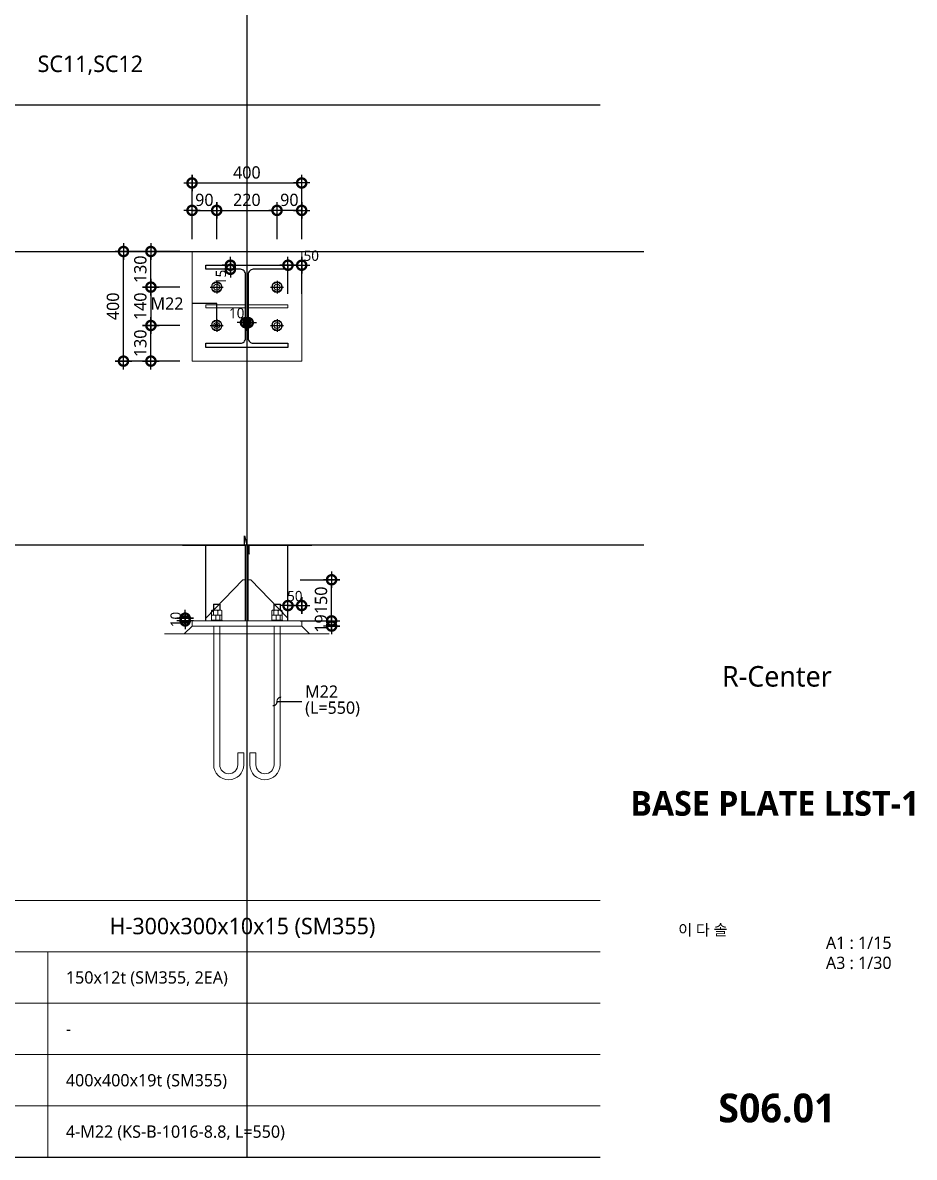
# Model space of a CAD drawing. Extents: x 697 to 24790, y 315 to 8595.
# Drawn here: x 8897 to 12149, y 315 to 4455 of the extents above; entities that cross this region are included whole.
import ezdxf
from ezdxf.enums import TextEntityAlignment as Align
from ezdxf.lldxf.tags import DXFTag

# ---------------------------------------------------------------- set-up
doc = ezdxf.new("R2010")
doc.units = 0
doc.header["$LTSCALE"] = 30
doc.layers.get('DEFPOINTS').update_dxf_attribs({"color": 137})
for name, color, linetype, lineweight in [('Anchor Bolt', 4, 'Continuous', 0), ('Anchor Bolt(Hidden)', 8, 'DASHED0', 0), ('BasePlate', 2, 'Continuous', 0), ('Concrete', 8, 'Continuous', 0), ('Pedestal', 7, 'Continuous', 0), ('Plate', 3, 'Continuous', 0), ('Table(Etc)', 8, 'Continuous', 0), ('Table(Sub)', 7, 'Continuous', 0)]:
    doc.layers.add(name, color=color, linetype=linetype, lineweight=lineweight)
for name, color, linetype in [('Anchor Bolt-Center', 16, 'DASHDOTDOT0'), ('DIM', 7, 'Continuous'), ('DIM-INT', 7, 'Continuous'), ('SHT', 5, 'Continuous'), ('STEEL', 4, 'Continuous'), ('SYM', 6, 'Continuous'), ('SYM-LEAD', 6, 'Continuous'), ('TABLE', 7, 'Continuous'), ('TEXT', 3, 'Continuous'), ('TXT', 3, 'Continuous')]:
    doc.layers.add(name, color=color, linetype=linetype)
doc.styles.add('S1', font='malgun.ttf')
doc.styles.add('맑은고딕', font='malgun.ttf')
doc.styles.add('맑은고딕B', font='malgunbd.ttf')
doc.styles.add('스타일1', font='malgun.ttf')
doc.styles.add('스타일2', font='malgunbd.ttf')
tags = doc.linetypes.add('DASHDOTDOT0', pattern=[1, 0.3, -0.23, 0, -0.24, 0, -0.23]).pattern_tags.tags
tags[14:15] = [DXFTag(74, 4), DXFTag(75, 0), DXFTag(340, '0'), DXFTag(46, 0.0), DXFTag(50, 0.0), DXFTag(44, 0.0), DXFTag(45, 0.0)]
tags[12:13] = [DXFTag(74, 4), DXFTag(75, 0), DXFTag(340, '0'), DXFTag(46, 0.0), DXFTag(50, 0.0), DXFTag(44, 0.0), DXFTag(45, 0.0)]
tags[10:11] = [DXFTag(74, 4), DXFTag(75, 0), DXFTag(340, '0'), DXFTag(46, 0.0), DXFTag(50, 0.0), DXFTag(44, 0.0), DXFTag(45, 0.0)]
tags[8:9] = [DXFTag(74, 4), DXFTag(75, 0), DXFTag(340, '0'), DXFTag(46, 0.0), DXFTag(50, 0.0), DXFTag(44, 0.0), DXFTag(45, 0.0)]
tags[6:7] = [DXFTag(74, 4), DXFTag(75, 0), DXFTag(340, '0'), DXFTag(46, 0.0), DXFTag(50, 0.0), DXFTag(44, 0.0), DXFTag(45, 0.0)]
tags[4:5] = [DXFTag(74, 4), DXFTag(75, 0), DXFTag(340, '0'), DXFTag(46, 0.0), DXFTag(50, 0.0), DXFTag(44, 0.0), DXFTag(45, 0.0)]
tags = doc.linetypes.add('DASHED0', pattern=[1, 0.5, -0.5]).pattern_tags.tags
tags[6:7] = [DXFTag(74, 4), DXFTag(75, 0), DXFTag(340, '0'), DXFTag(46, 0.0), DXFTag(50, 0.0), DXFTag(44, 0.0), DXFTag(45, 0.0)]
tags[4:5] = [DXFTag(74, 4), DXFTag(75, 0), DXFTag(340, '0'), DXFTag(46, 0.0), DXFTag(50, 0.0), DXFTag(44, 0.0), DXFTag(45, 0.0)]
doc.dimstyles.new('CJA', dxfattribs={"dimscale": 200, "dimtxt": 3, "dimasz": 1, "dimexe": 2, "dimexo": 3, "dimgap": 1, "dimtad": 1, "dimdec": 0, "dimzin": 1, "dimdsep": 46, "dimlunit": 6, "dimtxsty": '스타일1', "dimblk": 'GAUN-DOT', "dimcen": -2, "dimdle": 2, "dimclrd": 256, "dimclre": 256, "dimclrt": 3, "dimadec": 0, "dimazin": 0, "dimtfac": 1, "dimtdec": 0, "dimtix": 1, "dimtmove": 2, "dimatfit": 3, "dimldrblk": 'DOTSMALL', "dimfxl": 1, "dimtolj": 1, "dimtzin": 1, "dimarcsym": 0})

# ---------------------------------------------------------------- blocks, each defined once
blk = doc.blocks.new('ANCHOR_BOLT-PLAN-M22')
at = {"color": 7, "true_color": 0xffffff}
for p, q in [((-18.2, -3.2), (-16, 2.8)), ((-11.9, 14.2), (-13.1, 11)), ((-11.9, 14.2), (-5.6, 15.3)), ((6.3, 17.4), (3, 16.8)), ((6.3, 17.4), (10.5, 12.5)), ((18.2, 3.2), (16, 5.8)), ((18.2, 3.2), (16, -2.8)), ((-18.2, -3.2), (-16, -5.8)), ((-6.3, -17.4), (-10.5, -12.5)), ((-6.3, -17.4), (-3, -16.8)), ((11.9, -14.2), (5.6, -15.3)), ((11.9, -14.2), (13.1, -11))]:
    blk.add_line(p, q, dxfattribs=at)
blk.add_lwpolyline([(0, 18.5), (-16, 9.2), (-16, -9.2), (0, -18.5), (16, -9.2), (16, 9.2), (0, 18.5)])
at = {"color": 8, "true_color": 0x808080}
blk.add_circle((0, 0), 19.5, dxfattribs=at)
blk.add_circle((0, 0), 11)
at = {"layer": 'Anchor Bolt-Center'}
for p, q in [((-23.4, 0), (23.4, 0)), ((0, 23.4), (0, -23.4))]:
    blk.add_line(p, q, dxfattribs=at)
blk = doc.blocks.new('Arrow_Circle')
blk.add_circle((0, 0), 1)
blk = doc.blocks.new('ANCHOR_BOLT-SECT-M22')
for p, q in [((-12.1, 59.9), (-11, 61)), ((-12.1, 39), (-12.1, 59.9)), ((-12.1, 59.9), (12.1, 59.9)), ((-11, 61), (11, 61)), ((-11, 39), (-11, 61)), ((11, 61), (12.1, 59.9)), ((11, 39), (11, 61)), ((12.1, 59.9), (12.1, 39)), ((-19.5, 0), (-19.5, 3)), ((-19.5, 3), (19.5, 3)), ((19.5, 0), (-19.5, 0)), ((-18.5, 21), (-18.5, 37.2)), ((-18.5, 21), (18.5, 21)), ((-18.5, 3), (-18.5, 19.2)), ((-18.5, 3), (18.5, 3)), ((-14.8, 39), (11.1, 39)), ((-11.1, 21), (-11.1, 37.2)), ((-11.1, 21), (14.8, 21)), ((-3.7, 3), (-3.7, 19.2)), ((3.7, 21), (3.7, 37.2)), ((11.1, 3), (11.1, 19.2)), ((18.5, 21), (18.5, 37.2)), ((18.5, 3), (18.5, 19.2)), ((19.5, 3), (19.5, 0))]:
    blk.add_line(p, q)
for centre, radius, start, end in [((-14.8, 34.3), 4.7, 38.1154, 141.8846), ((-11.1, 4.9), 16.1, 62.6574, 117.3426), ((-3.7, 22.9), 16.1, 62.6574, 117.3426), ((3.7, 4.9), 16.1, 62.6574, 117.3426), ((11.1, 22.9), 16.1, 62.6574, 117.3426), ((14.8, 16.3), 4.7, 38.1154, 141.8846)]:
    blk.add_arc(centre, radius, start, end)
blk = doc.blocks.new('ANCHOR_BOLT-HOOK-M22')
for p, q in [((77, 0), (77, 44)), ((77, 44), (99, 44)), ((99, 44), (99, 0))]:
    blk.add_line(p, q)
for radius in [55, 33]:
    blk.add_arc((44, 0), radius, 180, 0)
blk = doc.blocks.new('Arrow_Tilde')
for centre, start, end in [((-0.25, 0.1875), 216.869898, 323.130102), ((0.25, -0.1875), 36.869898, 143.130102)]:
    blk.add_arc(centre, 0.3125, start, end)
blk = doc.blocks.new('GAUN-DOT')
at = {"linetype": 'ByBlock'}
for p, q in [((2, 0), (-2, 0)), ((0, -2), (0, 2))]:
    blk.add_line(p, q, dxfattribs=at)
at = {"const_width": 2.25}
blk.add_lwpolyline([(0, 0.28125, 1), (0, -0.28125, 1)], format="xyb", close=True, dxfattribs=at)
blk = doc.blocks.new('*D91')
at = {"layer": 'DEFPOINTS', "color": 0, "transparency": 16777216}
for p in [(9914.4, 3570.1), (9864.4, 3420.1), (9914.4, 3420.1)]:
    blk.add_point(p, dxfattribs=at)
at = {"layer": 'DIM-INT', "lineweight": -2, "transparency": 16777216}
for p, q in [((9849.4, 3570.1), (9834.4, 3570.1)), ((9864.4, 3465.1), (9864.4, 3600.1)), ((9864.4, 3570.1), (9914.4, 3570.1)), ((9914.4, 3465.1), (9914.4, 3600.1)), ((9929.4, 3570.1), (9944.4, 3570.1))]:
    blk.add_line(p, q, dxfattribs=at)
at = {"layer": 'DIM-INT', "lineweight": -2, "transparency": 16777216, "xscale": 15, "yscale": 15, "zscale": 15}
blk.add_blockref('GAUN-DOT', (9864.4, 3570.1), dxfattribs=at)
at = {"layer": 'DIM-INT', "lineweight": -2, "transparency": 16777216, "xscale": 15, "yscale": 15, "zscale": 15, "rotation": 180}
blk.add_blockref('GAUN-DOT', (9914.4, 3570.1), dxfattribs=at)
at = {"layer": 'DIM-INT', "color": 3, "transparency": 16777216, "insert": (9949.4, 3604.5), "char_height": 37.5, "attachment_point": 5, "style": '스타일1'}
blk.add_mtext('\\A1;50', dxfattribs=at)
blk = doc.blocks.new('_DotSmall')
at = {"color": 0, "linetype": 'ByBlock', "const_width": 0.5}
blk.add_lwpolyline([(-0.0625, 0, 1), (0.0625, 0, 1)], format="xyb", close=True, dxfattribs=at)
blk = doc.blocks.new('*D92')
at = {"layer": 'DEFPOINTS', "color": 0, "transparency": 16777216}
for p in [(9824.4, 3770.1), (9604.4, 3620.1), (9824.4, 3620.1)]:
    blk.add_point(p, dxfattribs=at)
at = {"layer": 'DIM', "lineweight": -2, "transparency": 16777216}
for p, q in [((9604.4, 3665.1), (9604.4, 3800.1)), ((9619.4, 3770.1), (9809.4, 3770.1)), ((9824.4, 3665.1), (9824.4, 3800.1))]:
    blk.add_line(p, q, dxfattribs=at)
at = {"layer": 'DIM', "lineweight": -2, "transparency": 16777216, "xscale": 15, "yscale": 15, "zscale": 15, "rotation": 180}
blk.add_blockref('GAUN-DOT', (9604.4, 3770.1), dxfattribs=at)
at = {"layer": 'DIM', "lineweight": -2, "transparency": 16777216, "xscale": 15, "yscale": 15, "zscale": 15}
blk.add_blockref('GAUN-DOT', (9824.4, 3770.1), dxfattribs=at)
at = {"layer": 'DIM', "color": 3, "transparency": 16777216, "insert": (9714.4, 3808.3), "char_height": 45, "attachment_point": 5, "style": '스타일1'}
blk.add_mtext('\\A1;220', dxfattribs=at)
blk = doc.blocks.new('*D93')
at = {"layer": 'DEFPOINTS', "color": 0, "transparency": 16777216}
for p in [(9914.4, 3870.1), (9514.4, 3620.1), (9914.4, 3620.1)]:
    blk.add_point(p, dxfattribs=at)
at = {"layer": 'DIM', "lineweight": -2, "transparency": 16777216}
for p, q in [((9514.4, 3665.1), (9514.4, 3900.1)), ((9914.4, 3665.1), (9914.4, 3900.1)), ((9529.4, 3870.1), (9899.4, 3870.1))]:
    blk.add_line(p, q, dxfattribs=at)
at = {"layer": 'DIM', "lineweight": -2, "transparency": 16777216, "xscale": 15, "yscale": 15, "zscale": 15, "rotation": 180}
blk.add_blockref('GAUN-DOT', (9514.4, 3870.1), dxfattribs=at)
at = {"layer": 'DIM', "lineweight": -2, "transparency": 16777216, "xscale": 15, "yscale": 15, "zscale": 15}
blk.add_blockref('GAUN-DOT', (9914.4, 3870.1), dxfattribs=at)
at = {"layer": 'DIM', "color": 3, "transparency": 16777216, "insert": (9714.4, 3908.3), "char_height": 45, "attachment_point": 5, "style": '스타일1'}
blk.add_mtext('\\A1;400', dxfattribs=at)
blk = doc.blocks.new('*D94')
at = {"layer": 'DEFPOINTS', "color": 0, "transparency": 16777216}
for p in [(9364.4, 3620.1), (9514.4, 3620.1), (9514.4, 3490.1)]:
    blk.add_point(p, dxfattribs=at)
at = {"layer": 'DIM', "lineweight": -2, "transparency": 16777216}
for p, q in [((9469.4, 3620.1), (9334.4, 3620.1)), ((9364.4, 3505.1), (9364.4, 3605.1)), ((9469.4, 3490.1), (9334.4, 3490.1))]:
    blk.add_line(p, q, dxfattribs=at)
at = {"layer": 'DIM', "lineweight": -2, "transparency": 16777216, "xscale": 15, "yscale": 15, "zscale": 15}
for p, rotation in [((9364.4, 3620.1), 90), ((9364.4, 3490.1), 270)]:
    blk.add_blockref('GAUN-DOT', p, dxfattribs=dict(at, rotation=rotation))
at = {"layer": 'DIM', "color": 3, "transparency": 16777216, "insert": (9326, 3555.1), "char_height": 45, "attachment_point": 5, "rotation": 90, "style": '스타일1'}
blk.add_mtext('\\A1;130', dxfattribs=at)
blk = doc.blocks.new('*D95')
at = {"layer": 'DEFPOINTS', "color": 0, "transparency": 16777216}
for p in [(9264.4, 3620.1), (9514.4, 3620.1), (9514.4, 3220.1)]:
    blk.add_point(p, dxfattribs=at)
at = {"layer": 'DIM', "lineweight": -2, "transparency": 16777216}
for p, q in [((9469.4, 3620.1), (9234.4, 3620.1)), ((9264.4, 3235.1), (9264.4, 3605.1)), ((9469.4, 3220.1), (9234.4, 3220.1))]:
    blk.add_line(p, q, dxfattribs=at)
at = {"layer": 'DIM', "lineweight": -2, "transparency": 16777216, "xscale": 15, "yscale": 15, "zscale": 15}
for p, rotation in [((9264.4, 3620.1), 90), ((9264.4, 3220.1), 270)]:
    blk.add_blockref('GAUN-DOT', p, dxfattribs=dict(at, rotation=rotation))
at = {"layer": 'DIM', "color": 3, "transparency": 16777216, "insert": (9226.1, 3420.1), "char_height": 45, "attachment_point": 5, "rotation": 90, "style": '스타일1'}
blk.add_mtext('\\A1;400', dxfattribs=at)
blk = doc.blocks.new('*D96')
at = {"layer": 'DEFPOINTS', "color": 0, "transparency": 16777216}
for p in [(9709.4, 3420.1), (9719.4, 3420.1), (9719.4, 3360.6)]:
    blk.add_point(p, dxfattribs=at)
at = {"layer": 'DIM-INT', "lineweight": -2, "transparency": 16777216}
for p, q in [((9694.4, 3360.6), (9679.4, 3360.6)), ((9709.4, 3375.1), (9709.4, 3330.6)), ((9709.4, 3360.6), (9719.4, 3360.6)), ((9719.4, 3375.1), (9719.4, 3330.6)), ((9734.4, 3360.6), (9749.4, 3360.6))]:
    blk.add_line(p, q, dxfattribs=at)
at = {"layer": 'DIM-INT', "lineweight": -2, "transparency": 16777216, "xscale": 15, "yscale": 15, "zscale": 15}
blk.add_blockref('GAUN-DOT', (9709.4, 3360.6), dxfattribs=at)
at = {"layer": 'DIM-INT', "lineweight": -2, "transparency": 16777216, "xscale": 15, "yscale": 15, "zscale": 15, "rotation": 180}
blk.add_blockref('GAUN-DOT', (9719.4, 3360.6), dxfattribs=at)
at = {"layer": 'DIM-INT', "color": 3, "transparency": 16777216, "insert": (9677.4, 3395.1), "char_height": 37.5, "attachment_point": 5, "style": '스타일1'}
blk.add_mtext('\\A1;10', dxfattribs=at)
blk = doc.blocks.new('*D97')
at = {"layer": 'DEFPOINTS', "color": 0, "transparency": 16777216}
for p in [(9714.4, 3570.1), (9654.4, 3555.1), (9714.4, 3555.1)]:
    blk.add_point(p, dxfattribs=at)
at = {"layer": 'DIM-INT', "lineweight": -2, "transparency": 16777216}
for p, q in [((9669.4, 3570.1), (9624.4, 3570.1)), ((9654.4, 3585.1), (9654.4, 3600.1)), ((9654.4, 3570.1), (9654.4, 3555.1)), ((9669.4, 3555.1), (9624.4, 3555.1)), ((9654.4, 3540.1), (9654.4, 3525.1))]:
    blk.add_line(p, q, dxfattribs=at)
at = {"layer": 'DIM-INT', "lineweight": -2, "transparency": 16777216, "xscale": 15, "yscale": 15, "zscale": 15}
for p, rotation in [((9654.4, 3570.1), 270), ((9654.4, 3555.1), 90)]:
    blk.add_blockref('GAUN-DOT', p, dxfattribs=dict(at, rotation=rotation))
at = {"layer": 'DIM-INT', "color": 3, "transparency": 16777216, "insert": (9619.9, 3525.7), "char_height": 37.5, "attachment_point": 5, "rotation": 90, "style": '스타일1'}
blk.add_mtext('\\A1;15', dxfattribs=at)
blk = doc.blocks.new('*D98')
at = {"layer": 'DEFPOINTS', "color": 0, "transparency": 16777216}
for p in [(9864.4, 2422.3), (10023.4, 2422.3), (9864.4, 2272.3)]:
    blk.add_point(p, dxfattribs=at)
at = {"layer": 'DIM', "lineweight": -2, "transparency": 16777216}
for p, q in [((9909.4, 2422.3), (10053.4, 2422.3)), ((10023.4, 2287.3), (10023.4, 2407.3)), ((9909.4, 2272.3), (10053.4, 2272.3))]:
    blk.add_line(p, q, dxfattribs=at)
at = {"layer": 'DIM', "lineweight": -2, "transparency": 16777216, "xscale": 15, "yscale": 15, "zscale": 15}
for p, rotation in [((10023.4, 2422.3), 90), ((10023.4, 2272.3), 270)]:
    blk.add_blockref('GAUN-DOT', p, dxfattribs=dict(at, rotation=rotation))
at = {"layer": 'DIM', "color": 3, "transparency": 16777216, "insert": (9985, 2347.3), "char_height": 45, "attachment_point": 5, "rotation": 90, "style": '스타일1'}
blk.add_mtext('\\A1;150', dxfattribs=at)
blk = doc.blocks.new('*D99')
at = {"layer": 'DEFPOINTS', "color": 0, "transparency": 16777216}
for p in [(9489.4, 2282.3), (9564.4, 2282.3), (9564.4, 2272.3)]:
    blk.add_point(p, dxfattribs=at)
at = {"layer": 'DIM-INT', "lineweight": -2, "transparency": 16777216}
for p, q in [((9519.4, 2282.3), (9459.4, 2282.3)), ((9489.4, 2297.3), (9489.4, 2312.3)), ((9489.4, 2272.3), (9489.4, 2282.3)), ((9519.4, 2272.3), (9459.4, 2272.3)), ((9489.4, 2257.3), (9489.4, 2242.3))]:
    blk.add_line(p, q, dxfattribs=at)
at = {"layer": 'DIM-INT', "lineweight": -2, "transparency": 16777216, "xscale": 15, "yscale": 15, "zscale": 15}
for p, rotation in [((9489.4, 2282.3), 270), ((9489.4, 2272.3), 90)]:
    blk.add_blockref('GAUN-DOT', p, dxfattribs=dict(at, rotation=rotation))
at = {"layer": 'DIM-INT', "color": 3, "transparency": 16777216, "insert": (9454.9, 2277.3), "char_height": 37.5, "attachment_point": 5, "rotation": 90, "style": '스타일1'}
blk.add_mtext('\\A1;10', dxfattribs=at)
blk = doc.blocks.new('*D100')
at = {"layer": 'DEFPOINTS', "color": 0, "transparency": 16777216}
for p in [(9914.4, 2328.3), (9864.4, 2253.3), (9914.4, 2253.3)]:
    blk.add_point(p, dxfattribs=at)
at = {"layer": 'DIM-INT', "lineweight": -2, "transparency": 16777216}
for p, q in [((9849.4, 2328.3), (9834.4, 2328.3)), ((9864.4, 2298.3), (9864.4, 2358.3)), ((9864.4, 2328.3), (9914.4, 2328.3)), ((9914.4, 2298.3), (9914.4, 2358.3)), ((9929.4, 2328.3), (9944.4, 2328.3))]:
    blk.add_line(p, q, dxfattribs=at)
at = {"layer": 'DIM-INT', "lineweight": -2, "transparency": 16777216, "xscale": 15, "yscale": 15, "zscale": 15}
blk.add_blockref('GAUN-DOT', (9864.4, 2328.3), dxfattribs=at)
at = {"layer": 'DIM-INT', "lineweight": -2, "transparency": 16777216, "xscale": 15, "yscale": 15, "zscale": 15, "rotation": 180}
blk.add_blockref('GAUN-DOT', (9914.4, 2328.3), dxfattribs=at)
at = {"layer": 'DIM-INT', "color": 3, "transparency": 16777216, "insert": (9889.4, 2362.6), "char_height": 37.5, "attachment_point": 5, "style": '스타일1'}
blk.add_mtext('\\A1;50', dxfattribs=at)
blk = doc.blocks.new('*D101')
at = {"layer": 'DEFPOINTS', "color": 0, "transparency": 16777216}
for p in [(9963.4, 2272.3), (9963.4, 2253.3), (10023.4, 2272.3)]:
    blk.add_point(p, dxfattribs=at)
at = {"layer": 'DIM', "lineweight": -2, "transparency": 16777216}
for p, q in [((10023.4, 2287.3), (10023.4, 2302.3)), ((10008.4, 2272.3), (10053.4, 2272.3)), ((10008.4, 2253.3), (10053.4, 2253.3)), ((10023.4, 2253.3), (10023.4, 2272.3)), ((10023.4, 2238.3), (10023.4, 2223.3))]:
    blk.add_line(p, q, dxfattribs=at)
at = {"layer": 'DIM', "lineweight": -2, "transparency": 16777216, "xscale": 15, "yscale": 15, "zscale": 15}
for p, rotation in [((10023.4, 2272.3), 270), ((10023.4, 2253.3), 90)]:
    blk.add_blockref('GAUN-DOT', p, dxfattribs=dict(at, rotation=rotation))
at = {"layer": 'DIM', "color": 3, "transparency": 16777216, "insert": (9985, 2262.8), "char_height": 45, "attachment_point": 5, "rotation": 90, "style": '스타일1'}
blk.add_mtext('\\A1;19', dxfattribs=at)
blk = doc.blocks.new('TITLE')
at = {"layer": 'TXT', "color": 4, "style": '스타일2'}
for tag, height, p in [('TITLE1', 6, (776, 116.69)), ('TITLE2', 6, (776, 107.09)), ('TITLE3', 6, (776, 97.38)), ('A0.00', 7, (775.56, 32.33))]:
    blk.add_attdef(tag, text='', height=height, dxfattribs=at).set_placement(p, align=Align.MIDDLE_CENTER)
at = {"layer": 'TXT', "color": 3, "style": '스타일1'}
for tag, p in [('NAME-1', (752.37, 76.33)), ('NAME-2', (752.37, 67.33)), ('NAME-3', (752.37, 58.33)), ('NAME-4', (752.37, 49.33))]:
    blk.add_attdef(tag, text='', height=2.7, dxfattribs=at).set_placement(p, align=Align.MIDDLE_LEFT)
for tag, p in [('SCALE-A1', (796.39, 73.17)), ('SCALE-A3', (796.39, 68.31)), ('DATE', (797.36, 53.01))]:
    blk.add_attdef(tag, text='', height=3, dxfattribs=at).set_placement(p, align=Align.MIDDLE)
blk = doc.blocks.new('*D179')
at = {"layer": 'DEFPOINTS', "color": 0, "transparency": 16777216}
for p in [(9824.4, 3770.1), (9824.4, 3620.1), (9914.4, 3620.1)]:
    blk.add_point(p, dxfattribs=at)
at = {"layer": 'DIM', "lineweight": -2, "transparency": 16777216}
for p, q in [((9809.4, 3770.1), (9794.4, 3770.1)), ((9824.4, 3665.1), (9824.4, 3800.1)), ((9914.4, 3770.1), (9824.4, 3770.1)), ((9914.4, 3665.1), (9914.4, 3800.1)), ((9929.4, 3770.1), (9944.4, 3770.1))]:
    blk.add_line(p, q, dxfattribs=at)
at = {"layer": 'DIM', "lineweight": -2, "transparency": 16777216, "xscale": 15, "yscale": 15, "zscale": 15}
blk.add_blockref('GAUN-DOT', (9824.4, 3770.1), dxfattribs=at)
at = {"layer": 'DIM', "lineweight": -2, "transparency": 16777216, "xscale": 15, "yscale": 15, "zscale": 15, "rotation": 180}
blk.add_blockref('GAUN-DOT', (9914.4, 3770.1), dxfattribs=at)
at = {"layer": 'DIM', "color": 3, "transparency": 16777216, "insert": (9869.4, 3808.3), "char_height": 45, "attachment_point": 5, "style": '스타일1'}
blk.add_mtext('\\A1;90', dxfattribs=at)
blk = doc.blocks.new('*D180')
at = {"layer": 'DEFPOINTS', "color": 0, "transparency": 16777216}
for p in [(9604.4, 3770.1), (9514.4, 3620.1), (9604.4, 3620.1)]:
    blk.add_point(p, dxfattribs=at)
at = {"layer": 'DIM', "lineweight": -2, "transparency": 16777216}
for p, q in [((9499.4, 3770.1), (9484.4, 3770.1)), ((9514.4, 3665.1), (9514.4, 3800.1)), ((9514.4, 3770.1), (9604.4, 3770.1)), ((9604.4, 3665.1), (9604.4, 3800.1)), ((9619.4, 3770.1), (9634.4, 3770.1))]:
    blk.add_line(p, q, dxfattribs=at)
at = {"layer": 'DIM', "lineweight": -2, "transparency": 16777216, "xscale": 15, "yscale": 15, "zscale": 15}
blk.add_blockref('GAUN-DOT', (9514.4, 3770.1), dxfattribs=at)
at = {"layer": 'DIM', "lineweight": -2, "transparency": 16777216, "xscale": 15, "yscale": 15, "zscale": 15, "rotation": 180}
blk.add_blockref('GAUN-DOT', (9604.4, 3770.1), dxfattribs=at)
at = {"layer": 'DIM', "color": 3, "transparency": 16777216, "insert": (9559.4, 3808.3), "char_height": 45, "attachment_point": 5, "style": '스타일1'}
blk.add_mtext('\\A1;90', dxfattribs=at)
blk = doc.blocks.new('*D181')
at = {"layer": 'DEFPOINTS', "color": 0, "transparency": 16777216}
for p in [(9514.4, 3490.1), (9364.4, 3350.1), (9514.4, 3350.1)]:
    blk.add_point(p, dxfattribs=at)
at = {"layer": 'DIM', "lineweight": -2, "transparency": 16777216}
for p, q in [((9469.4, 3490.1), (9334.4, 3490.1)), ((9364.4, 3475.1), (9364.4, 3365.1)), ((9469.4, 3350.1), (9334.4, 3350.1))]:
    blk.add_line(p, q, dxfattribs=at)
at = {"layer": 'DIM', "lineweight": -2, "transparency": 16777216, "xscale": 15, "yscale": 15, "zscale": 15}
for p, rotation in [((9364.4, 3490.1), 90), ((9364.4, 3350.1), 270)]:
    blk.add_blockref('GAUN-DOT', p, dxfattribs=dict(at, rotation=rotation))
at = {"layer": 'DIM', "color": 3, "transparency": 16777216, "insert": (9326, 3420.1), "char_height": 45, "attachment_point": 5, "rotation": 90, "style": '스타일1'}
blk.add_mtext('\\A1;140', dxfattribs=at)
blk = doc.blocks.new('*D182')
at = {"layer": 'DEFPOINTS', "color": 0, "transparency": 16777216}
for p in [(9364.4, 3350.1), (9514.4, 3350.1), (9514.4, 3220.1)]:
    blk.add_point(p, dxfattribs=at)
at = {"layer": 'DIM', "lineweight": -2, "transparency": 16777216}
for p, q in [((9469.4, 3350.1), (9334.4, 3350.1)), ((9364.4, 3235.1), (9364.4, 3335.1)), ((9469.4, 3220.1), (9334.4, 3220.1))]:
    blk.add_line(p, q, dxfattribs=at)
at = {"layer": 'DIM', "lineweight": -2, "transparency": 16777216, "xscale": 15, "yscale": 15, "zscale": 15}
for p, rotation in [((9364.4, 3350.1), 90), ((9364.4, 3220.1), 270)]:
    blk.add_blockref('GAUN-DOT', p, dxfattribs=dict(at, rotation=rotation))
at = {"layer": 'DIM', "color": 3, "transparency": 16777216, "insert": (9326, 3285.1), "char_height": 45, "attachment_point": 5, "rotation": 90, "style": '스타일1'}
blk.add_mtext('\\A1;130', dxfattribs=at)

msp = doc.modelspace()

# ---------------------------------------------------------------- linework, layer by layer
at = {"layer": 'Anchor Bolt(Hidden)'}
for p, q in [((9593.4, 2253.3), (9593.4, 1747.3)), ((9615.4, 2253.3), (9615.4, 1747.3)), ((9813.4, 2253.3), (9813.4, 1747.3)), ((9835.4, 2253.3), (9835.4, 1747.3))]:
    msp.add_line(p, q, dxfattribs=at)
at = {"layer": 'BasePlate'}
for points in [[(9514.4, 3620.1), (9514.4, 3220.1), (9914.4, 3220.1), (9914.4, 3620.1), (9514.4, 3620.1)], [(9514.4, 2272.3), (9514.4, 2253.3), (9914.4, 2253.3), (9914.4, 2272.3), (9514.4, 2272.3)]]:
    msp.add_lwpolyline(points, dxfattribs=at)
at = {"layer": 'Concrete'}
msp.add_lwpolyline([(9942.9, 2224.8), (9485.9, 2224.8), (9514.4, 2253.3), (9914.4, 2253.3), (9942.9, 2224.8)], dxfattribs=at)
at = {"layer": 'DEFPOINTS'}
for p, q in [((9714.4, 8595), (9714.4, 315)), ((697.5, 3620.1), (11162.7, 3620.1)), ((697.5, 2549.2), (11162.7, 2549.2))]:
    msp.add_line(p, q, dxfattribs=at)
at = {"layer": 'DIM', "color": 3}
msp.add_line((697.5, 315), (11002.5, 315), dxfattribs=at)
at = {"layer": 'Pedestal'}
msp.add_line((9414.4, 2224.8), (10014.4, 2224.8), dxfattribs=at)
at = {"layer": 'Plate'}
for points in [[(9709.4, 3426.1), (9709.4, 3414.1), (9564.4, 3414.1), (9564.4, 3426.1), (9709.4, 3426.1)], [(9719.4, 3414.1), (9719.4, 3426.1), (9864.4, 3426.1), (9864.4, 3414.1), (9719.4, 3414.1)], [(9564.4, 2272.3), (9709.4, 2272.3), (9709.4, 2422.3), (9699.4, 2422.3), (9564.4, 2282.3), (9564.4, 2272.3)], [(9864.4, 2272.3), (9719.4, 2272.3), (9719.4, 2422.3), (9729.4, 2422.3), (9864.4, 2282.3), (9864.4, 2272.3)]]:
    msp.add_lwpolyline(points, dxfattribs=at)
at = {"layer": 'STEEL'}
for p, q in [((9564.4, 2272.3), (9564.4, 2549.2)), ((9864.4, 2272.3), (9864.4, 2549.2))]:
    msp.add_line(p, q, dxfattribs=at)
at = {"layer": 'STEEL', "linetype": 'DASHED0'}
for p, q in [((9709.4, 2272.3), (9709.4, 2549.2)), ((9719.4, 2272.3), (9719.4, 2549.2))]:
    msp.add_line(p, q, dxfattribs=at)
at = {"layer": 'STEEL'}
msp.add_lwpolyline([(9564.4, 3555.1), (9564.4, 3570.1), (9864.4, 3570.1), (9864.4, 3555.1), (9737.4, 3555.1, 0.414214), (9719.4, 3537.1), (9719.4, 3303.1, 0.414214), (9737.4, 3285.1), (9864.4, 3285.1), (9864.4, 3270.1), (9564.4, 3270.1), (9564.4, 3285.1), (9691.4, 3285.1, 0.414214), (9709.4, 3303.1), (9709.4, 3537.1, 0.414214), (9691.4, 3555.1), (9564.4, 3555.1)], format="xyb", dxfattribs=at)
at = {"layer": 'SYM'}
msp.add_lwpolyline([(9479.3, 2549.1), (9706.1, 2548.9), (9705.5, 2582.3), (9723.2, 2516), (9722.6, 2548.9), (9951.1, 2549.1)], dxfattribs=at)
at = {"layer": 'SYM-LEAD', "color": 6}
msp.add_line((9824.4, 1978.3), (9914.4, 1978.3), dxfattribs=at)
msp.add_lwpolyline([(9604.4, 3355.6), (9604.4, 3430.1), (9514.4, 3430.1)], dxfattribs=at)
at = {"layer": 'TABLE', "color": 4}
msp.add_line((697.5, 4155), (11002.5, 4155), dxfattribs=at)
at = {"layer": 'Table(Etc)'}
for p, q in [((701.9, 877.5), (11002.5, 877.5)), ((701.9, 690), (11002.5, 690)), ((701.9, 502.5), (11002.5, 502.5))]:
    msp.add_line(p, q, dxfattribs=at)
at = {"layer": 'Table(Sub)'}
for p, q in [((701.9, 1252.5), (11002.5, 1252.5)), ((701.9, 1065), (11002.5, 1065)), ((8988.8, 1065), (8988.8, 315))]:
    msp.add_line(p, q, dxfattribs=at)

# ---------------------------------------------------------------- block references
at = {"layer": 'Anchor Bolt'}
for name, p in [('ANCHOR_BOLT-PLAN-M22', (9604.4, 3490.1)), ('ANCHOR_BOLT-PLAN-M22', (9824.4, 3490.1)), ('ANCHOR_BOLT-PLAN-M22', (9604.4, 3350.1)), ('ANCHOR_BOLT-PLAN-M22', (9824.4, 3350.1)), ('ANCHOR_BOLT-SECT-M22', (9604.4, 2272.3)), ('ANCHOR_BOLT-SECT-M22', (9824.4, 2272.3))]:
    msp.add_blockref(name, p, dxfattribs=at)
at = {"layer": 'Anchor Bolt(Hidden)'}
msp.add_blockref('ANCHOR_BOLT-HOOK-M22', (9604.4, 1747.3), dxfattribs=at)
at = {"layer": 'Anchor Bolt(Hidden)', "xscale": -1}
msp.add_blockref('ANCHOR_BOLT-HOOK-M22', (9824.4, 1747.3), dxfattribs=at)
at = {"layer": 'SYM-LEAD', "color": 6, "xscale": 42.5, "yscale": 42.5, "rotation": 45}
msp.add_blockref('Arrow_Tilde', (9824.4, 1978.3), dxfattribs=at)
at = {"layer": 'TEXT', "xscale": 5.5, "yscale": 5.5}
msp.add_blockref('Arrow_Circle', (9604.4, 3350.1), dxfattribs=at)
at = {"layer": 'TEXT'}
ref = msp.add_blockref('TITLE', (0.1, 0), dxfattribs=dict(at, xscale=15, yscale=15, zscale=15))
ref.add_attrib('TITLE2', 'BASE PLATE LIST-1', dxfattribs={"layer": 'SHT', "color": 4, "height": 90, "style": '맑은고딕B'}).set_placement((11640.1, 1606.3), align=Align.MIDDLE_CENTER)
ref.add_attrib('NAME-1', '이 다 솔', dxfattribs={"color": 3, "height": 40.5, "style": '맑은고딕'}).set_placement((11287.6, 1145), align=Align.MIDDLE_LEFT)
ref.add_attrib('SCALE-A1', 'A1 : 1/15', dxfattribs={"layer": 'SHT', "color": 3, "height": 45, "style": '맑은고딕'}).set_placement((11946, 1097.5), align=Align.MIDDLE)
ref.add_attrib('SCALE-A3', 'A3 : 1/30', dxfattribs={"layer": 'SHT', "color": 3, "height": 45, "style": '맑은고딕'}).set_placement((11946, 1024.6), align=Align.MIDDLE)
ref.add_attrib('A0.00', 'S06.01', dxfattribs={"layer": 'SHT', "color": 4, "height": 105, "style": '맑은고딕B'}).set_placement((11647.6, 495), align=Align.MIDDLE_CENTER)

# ---------------------------------------------------------------- texts
at = {"layer": 'TEXT', "linetype": 'ByBlock', "style": '스타일1'}
for s, height, p in [('SC11,SC12', 60, (8951.3, 4305)), ('150x12t (SM355, 2EA)', 45, (9054.4, 971.3)), ('-', 45, (9054.4, 783.8)), ('400x400x19t (SM355)', 45, (9054.4, 596.3)), ('4-M22 (KS-B-1016-8.8, L=550)', 45, (9054.4, 408.8))]:
    msp.add_text(s, height=height, dxfattribs=at).set_placement(p, align=Align.MIDDLE_LEFT)
at = {"layer": 'TEXT', "color": 3, "style": 'S1'}
msp.add_text('M22', height=45, dxfattribs=at).set_placement((9363, 3430.1), align=Align.MIDDLE_LEFT)
at = {"layer": 'TEXT', "style": '스타일1'}
msp.add_text('R-Center', height=75, dxfattribs=at).set_placement((11647.5, 2070), align=Align.MIDDLE_CENTER)
at = {"layer": 'TEXT', "color": 3, "style": 'S1'}
msp.add_text('M22', height=45, dxfattribs=at).set_placement((9926.9, 1978.3), align=Align.BOTTOM_LEFT)
msp.add_text('(L=550)', height=45, dxfattribs=at).set_placement((9926.9, 1978.3), align=Align.TOP_LEFT)
at = {"layer": 'TEXT', "linetype": 'ByBlock', "style": '스타일1'}
msp.add_text('H-300x300x10x15 (SM355)', height=60, dxfattribs=at).set_placement((9698.5, 1158.8), align=Align.MIDDLE_CENTER)

# ---------------------------------------------------------------- dimensions: what is measured, and where the dimension line sits
at = {"layer": 'DIM'}
for p1, p2, distance, picture, middle in [((9514.4, 3620.1), (9914.4, 3620.1), 250, '*D93', (9714.4, 3908.3)), ((9514.4, 3620.1), (9604.4, 3620.1), 150, '*D180', (9559.4, 3808.3)), ((9604.4, 3620.1), (9824.4, 3620.1), 150, '*D92', (9714.4, 3808.3)), ((9914.4, 3620.1), (9824.4, 3620.1), -150, '*D179', (9869.4, 3808.3)), ((9514.4, 3220.1), (9514.4, 3620.1), 250, '*D95', (9226.1, 3420.1)), ((9514.4, 3490.1), (9514.4, 3620.1), 150, '*D94', (9326, 3555.1)), ((9514.4, 3490.1), (9514.4, 3350.1), -150, '*D181', (9326, 3420.1)), ((9514.4, 3220.1), (9514.4, 3350.1), 150, '*D182', (9326, 3285.1)), ((9864.4, 2272.3), (9864.4, 2422.3), -159, '*D98', (9985, 2347.3)), ((9963.4, 2253.3), (9963.4, 2272.3), -60, '*D101', (9985, 2262.8))]:
    dim = msp.add_aligned_dim(p1=p1, p2=p2, distance=distance, dimstyle='CJA', override={"dimscale": 15}, dxfattribs=at)
    dim.commit()
    dim.dimension.update_dxf_attribs({"geometry": picture, "text_midpoint": middle})
at = {"layer": 'DIM-INT'}
for base, p1, p2, angle, picture, middle in [((9914.4, 3570.1), (9864.4, 3420.1), (9914.4, 3420.1), 0, '*D91', (9949.4, 3604.5)), ((9654.4, 3555.1), (9714.4, 3570.1), (9714.4, 3555.1), 270, '*D97', (9619.9, 3525.7)), ((9719.4, 3360.6), (9709.4, 3420.1), (9719.4, 3420.1), 0, '*D96', (9677.4, 3395.1))]:
    dim = msp.add_linear_dim(base=base, p1=p1, p2=p2, angle=angle, dimstyle='CJA', override={"dimscale": 15, "dimtxt": 2.5}, dxfattribs=at)
    dim.commit()
    dim.dimension.update_dxf_attribs({"geometry": picture, "text_midpoint": middle, "dimtype": 161})
for p1, p2, picture, middle in [((9864.4, 2253.3), (9914.4, 2253.3), '*D100', (9889.4, 2362.6)), ((9564.4, 2272.3), (9564.4, 2282.3), '*D99', (9454.9, 2277.3))]:
    dim = msp.add_aligned_dim(p1=p1, p2=p2, distance=75, dimstyle='CJA', override={"dimscale": 15, "dimtxt": 2.5}, dxfattribs=at)
    dim.commit()
    dim.dimension.update_dxf_attribs({"geometry": picture, "text_midpoint": middle})

doc.saveas('drawing.dxf')
